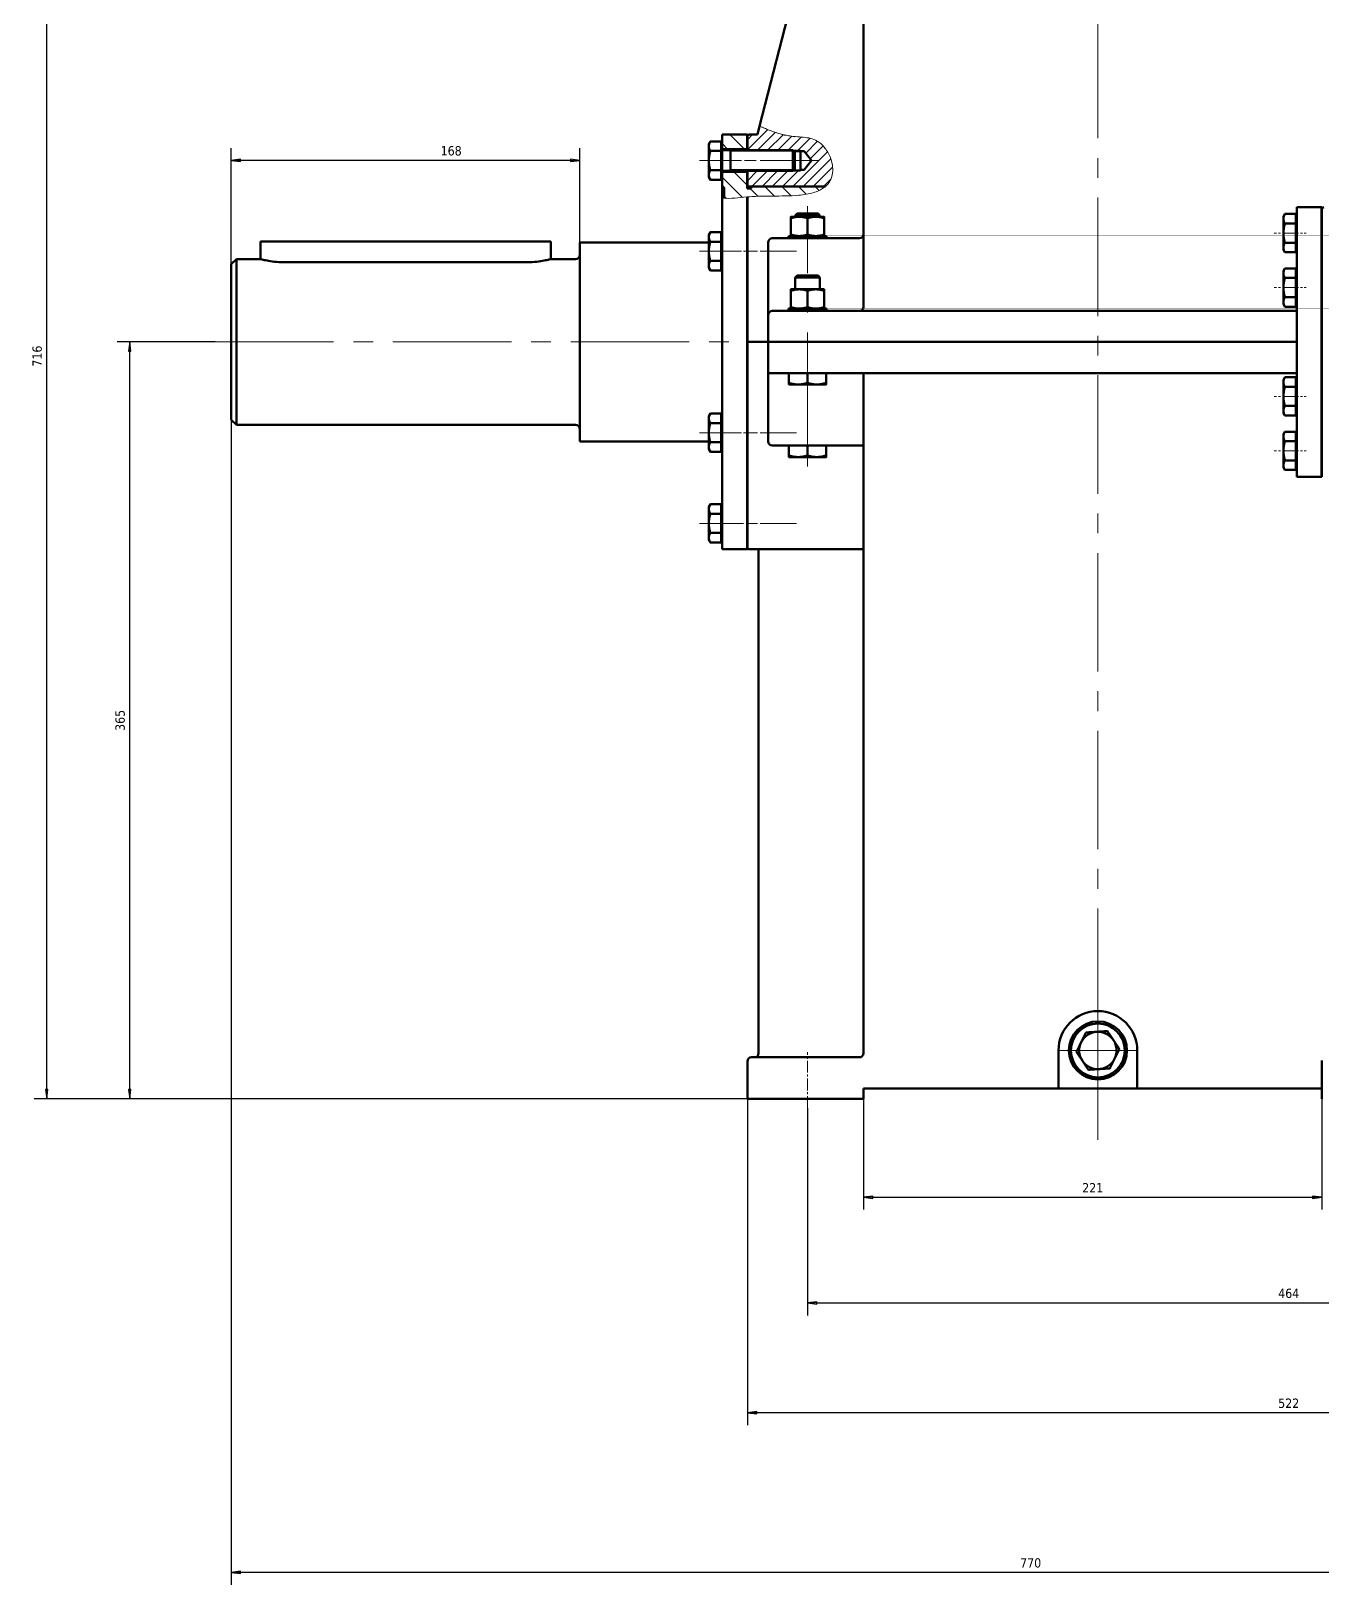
# Model space of a CAD drawing. Header units: millimetres. Extents: x 75 to 4670, y -59 to 2493.
# Drawn here: x 1935 to 2558, y 1228 to 1977 of the extents above; entities that cross this region are included whole.
import ezdxf

# ---------------------------------------------------------------- set-up
doc = ezdxf.new("R2010")
doc.units = ezdxf.units.MM
doc.header["$LTSCALE"] = 3
doc.linetypes.add('CENTER2', pattern=[28.575, 19.05, -3.175, 3.175, -3.175])
doc.linetypes.add('CENTERX2', pattern=[101.6, 63.5, -12.7, 12.7, -12.7])
for name, color, linetype, lineweight in [('剖面线 (ISO)', 7, 'Continuous', 18), ('副本(1) 中心标记（ISO）', 1, 'CENTER2', 13), ('副本(1) 中心线 (ISO)', 1, 'CENTERX2', 13), ('副本(1) 可见窄的 (ISO)', 7, 'Continuous', 15), ('可见 (ISO)', 7, 'Continuous', 50), ('草图几何图元 (ISO)', 7, 'Continuous', 25)]:
    doc.layers.add(name, color=color, linetype=linetype, lineweight=lineweight)
doc.styles.add('注释文本 (ISO)', font='tahoma.ttf')
doc.dimstyles.new('默认 (GB)', dxfattribs={"dimscale": 3, "dimtxt": 1.5, "dimasz": 1.5, "dimexe": 2, "dimexo": 0, "dimgap": 0.75, "dimtad": 1, "dimrnd": 1e-08, "dimdsep": 46, "dimtxsty": '注释文本 (ISO)', "dimblk": 'Filled-2', "dimcen": 0.09, "dimdle": 10, "dimclrd": 256, "dimclre": 256, "dimclrt": 256, "dimaunit": 1, "dimadec": 3, "dimazin": 2, "dimtfac": 1, "dimtmove": 0, "dimatfit": 3, "dimldrblk": 'Filled-2', "dimfxl": 1, "dimtolj": 1, "dimtzin": 0, "dimlwd": -1, "dimlwe": -1, "dimarcsym": 0})

# ---------------------------------------------------------------- blocks, each defined once
blk = doc.blocks.new('Filled-2')
at = {"color": 0}
for p, q in [((0, 0), (-1, 0.125)), ((-1, 0.125), (-1, -0.125)), ((-1, 0), (0, 0)), ((-1, -0.125), (0, 0))]:
    blk.add_line(p, q, dxfattribs=at)
at = {"color": 0, "flags": 128}
blk.add_lwpolyline([(-1, -0.125), (0, 0), (-1, 0.125), (-1, -0.125)], dxfattribs=at)
at = {"color": 0}
blk.add_solid([(-1, -0.125), (0, 0), (-1, 0.125), (-1, -0.125)], dxfattribs=at)
blk = doc.blocks.new('*D78')
at = {"transparency": 16777216}
for p, q in [((2280.82, 1462.45), (2280.82, 1305)), ((2802.82, 1462.45), (2802.82, 1305)), ((2798.32, 1311), (2285.32, 1311))]:
    blk.add_line(p, q, dxfattribs=at)
at = {"layer": 'Defpoints', "color": 0, "transparency": 16777216}
for p in [(2280.82, 1462.45), (2802.82, 1462.45), (2280.82, 1311)]:
    blk.add_point(p, dxfattribs=at)
at = {"transparency": 16777216, "xscale": 4.5, "yscale": 4.5, "zscale": 4.5, "rotation": 180}
blk.add_blockref('Filled-2', (2280.82, 1311), dxfattribs=at)
at = {"transparency": 16777216, "xscale": 4.5, "yscale": 4.5, "zscale": 4.5}
blk.add_blockref('Filled-2', (2802.82, 1311), dxfattribs=at)
at = {"transparency": 16777216, "insert": (2541.82, 1315.59), "char_height": 4.5, "attachment_point": 5, "style": '注释文本 (ISO)'}
blk.add_mtext('\\A1;522', dxfattribs=at)
blk = doc.blocks.new('*D79')
at = {"transparency": 16777216}
for p, q in [((2032, 1827.45), (2032, 1228)), ((2802.82, 1462.45), (2802.82, 1228)), ((2798.32, 1234), (2036.5, 1234))]:
    blk.add_line(p, q, dxfattribs=at)
at = {"layer": 'Defpoints', "color": 0, "transparency": 16777216}
for p in [(2032, 1827.45), (2802.82, 1462.45), (2032, 1234)]:
    blk.add_point(p, dxfattribs=at)
at = {"transparency": 16777216, "xscale": 4.5, "yscale": 4.5, "zscale": 4.5, "rotation": 180}
blk.add_blockref('Filled-2', (2032, 1234), dxfattribs=at)
at = {"transparency": 16777216, "xscale": 4.5, "yscale": 4.5, "zscale": 4.5}
blk.add_blockref('Filled-2', (2802.82, 1234), dxfattribs=at)
at = {"transparency": 16777216, "insert": (2417.41, 1238.59), "char_height": 4.5, "attachment_point": 5, "style": '注释文本 (ISO)'}
blk.add_mtext('\\A1;770', dxfattribs=at)
blk = doc.blocks.new('*D81')
at = {"transparency": 16777216}
for p, q in [((2336.82, 1462.45), (2336.82, 1409)), ((2557.82, 1462.45), (2557.82, 1409)), ((2341.32, 1415), (2553.32, 1415))]:
    blk.add_line(p, q, dxfattribs=at)
at = {"layer": 'Defpoints', "color": 0, "transparency": 16777216}
for p in [(2336.82, 1462.45), (2557.82, 1462.45), (2557.82, 1415)]:
    blk.add_point(p, dxfattribs=at)
at = {"transparency": 16777216, "xscale": 4.5, "yscale": 4.5, "zscale": 4.5, "rotation": 180}
blk.add_blockref('Filled-2', (2336.82, 1415), dxfattribs=at)
at = {"transparency": 16777216, "xscale": 4.5, "yscale": 4.5, "zscale": 4.5}
blk.add_blockref('Filled-2', (2557.82, 1415), dxfattribs=at)
at = {"transparency": 16777216, "insert": (2447.32, 1419.55), "char_height": 4.5, "attachment_point": 5, "style": '注释文本 (ISO)'}
blk.add_mtext('\\A1;221', dxfattribs=at)
blk = doc.blocks.new('*D83')
at = {"transparency": 16777216}
for p, q in [((2309.82, 1457.95), (2309.82, 1358)), ((2773.82, 1457.95), (2773.82, 1358)), ((2314.32, 1364), (2769.32, 1364))]:
    blk.add_line(p, q, dxfattribs=at)
at = {"layer": 'Defpoints', "color": 0, "transparency": 16777216}
for p in [(2309.82, 1457.95), (2773.82, 1457.95), (2773.82, 1364)]:
    blk.add_point(p, dxfattribs=at)
at = {"transparency": 16777216, "xscale": 4.5, "yscale": 4.5, "zscale": 4.5, "rotation": 180}
blk.add_blockref('Filled-2', (2309.82, 1364), dxfattribs=at)
at = {"transparency": 16777216, "xscale": 4.5, "yscale": 4.5, "zscale": 4.5}
blk.add_blockref('Filled-2', (2773.82, 1364), dxfattribs=at)
at = {"transparency": 16777216, "insert": (2541.82, 1368.59), "char_height": 4.5, "attachment_point": 5, "style": '注释文本 (ISO)'}
blk.add_mtext('\\A1;464', dxfattribs=at)
blk = doc.blocks.new('*D96')
at = {"transparency": 16777216}
for p, q in [((2024.19, 1827.45), (1977, 1827.45)), ((1983, 1466.95), (1983, 1822.95)), ((2280.82, 1462.45), (1977, 1462.45))]:
    blk.add_line(p, q, dxfattribs=at)
at = {"layer": 'Defpoints', "color": 0, "transparency": 16777216}
for p in [(1983, 1827.45), (2024.19, 1827.45), (2280.82, 1462.45)]:
    blk.add_point(p, dxfattribs=at)
at = {"transparency": 16777216, "xscale": 4.5, "yscale": 4.5, "zscale": 4.5}
for p, rotation in [((1983, 1827.45), 90), ((1983, 1462.45), 270)]:
    blk.add_blockref('Filled-2', p, dxfattribs=dict(at, rotation=rotation))
at = {"transparency": 16777216, "insert": (1978.41, 1644.95), "char_height": 4.5, "attachment_point": 5, "rotation": 90, "style": '注释文本 (ISO)'}
blk.add_mtext('\\A1;365', dxfattribs=at)
blk = doc.blocks.new('*D97')
at = {"transparency": 16777216}
for p, q in [((2449.82, 2178.8), (1937, 2178.8)), ((1943, 1466.95), (1943, 2174.3)), ((2280.82, 1462.45), (1937, 1462.45))]:
    blk.add_line(p, q, dxfattribs=at)
at = {"layer": 'Defpoints', "color": 0, "transparency": 16777216}
for p in [(1943, 2178.8), (2449.82, 2178.8), (2280.82, 1462.45)]:
    blk.add_point(p, dxfattribs=at)
at = {"transparency": 16777216, "xscale": 4.5, "yscale": 4.5, "zscale": 4.5}
for p, rotation in [((1943, 2178.8), 90), ((1943, 1462.45), 270)]:
    blk.add_blockref('Filled-2', p, dxfattribs=dict(at, rotation=rotation))
at = {"transparency": 16777216, "insert": (1938.41, 1820.63), "char_height": 4.5, "attachment_point": 5, "rotation": 90, "style": '注释文本 (ISO)'}
blk.add_mtext('\\A1;716', dxfattribs=at)
blk = doc.blocks.new('*D99')
at = {"transparency": 16777216}
for p, q in [((2032, 1864.95), (2032, 1921)), ((2200, 1875.45), (2200, 1921)), ((2195.5, 1915), (2036.5, 1915))]:
    blk.add_line(p, q, dxfattribs=at)
at = {"layer": 'Defpoints', "color": 0, "transparency": 16777216}
for p in [(2032, 1915), (2200, 1875.45), (2032, 1864.95)]:
    blk.add_point(p, dxfattribs=at)
at = {"transparency": 16777216, "xscale": 4.5, "yscale": 4.5, "zscale": 4.5, "rotation": 180}
blk.add_blockref('Filled-2', (2032, 1915), dxfattribs=at)
at = {"transparency": 16777216, "xscale": 4.5, "yscale": 4.5, "zscale": 4.5}
blk.add_blockref('Filled-2', (2200, 1915), dxfattribs=at)
at = {"transparency": 16777216, "insert": (2138, 1919.6), "char_height": 4.5, "attachment_point": 5, "style": '注释文本 (ISO)'}
blk.add_mtext('\\A1;168', dxfattribs=at)

msp = doc.modelspace()

# ---------------------------------------------------------------- hatches: boundary and pattern name
at = {"layer": '剖面线 (ISO)'}
h = msp.add_hatch(dxfattribs=at)
h.set_pattern_fill('ANSI31', color=256, scale=27.94, style=0)
h.set_pattern_definition([(45, (5.135, 0), (-2.4695704, 2.4695704), [])])
edge = h.paths.add_edge_path()
edge.add_line((2280.82, 1902.449), (2317.992, 1902.449))
edge.add_line((2317.992, 1902.449), (2319.229, 1903.171))
edge.add_spline(control_points=[(2319.229, 1903.171), (2319.592, 1903.549), (2319.914, 1903.942), (2321.273, 1905.886), (2321.75, 1907.525), (2322.196, 1911.531), (2321.7, 1914.209), (2319.942, 1918.499), (2318.95, 1920.123), (2316.732, 1922.74), (2315.6, 1923.67), (2313.462, 1924.933), (2312.41, 1925.358), (2310.085, 1925.942), (2308.999, 1926.077), (2306.65, 1926.296), (2305.377, 1926.367), (2303.227, 1926.558), (2302.248, 1926.665), (2300.286, 1926.955), (2299.541, 1927.102), (2298.966, 1927.223), (2298.913, 1927.234), (2298.863, 1927.245)], knot_values=[3.9184698, 3.9184698, 3.9184698, 3.9184698, 4.0890606, 4.0890606, 4.7351844, 4.7351844, 5.7931144, 5.7931144, 6.5736435, 6.5736435, 7.314324, 7.314324, 7.9585306, 7.9585306, 8.572753, 8.572753, 9.2628052, 9.2628052, 9.7274829, 9.7274829, 10.2312706, 10.2312706, 10.2840967, 10.2840967, 10.2840967, 10.2840967], degree=3, periodic=0)
edge.add_spline(control_points=[(2298.863, 1927.245), (2298.855, 1927.247), (2298.845, 1927.249), (2298.815, 1927.256), (2298.793, 1927.26), (2298.665, 1927.288), (2298.5, 1927.325), (2297.91, 1927.46), (2297.337, 1927.6), (2295.463, 1928.115), (2293.864, 1928.631), (2292.256, 1929.241)], knot_values=[0, 0, 0, 0, 0.0213029, 0.0213029, 0.0536529, 0.0536529, 0.1895396, 0.1895396, 0.4656757, 0.4656757, 0.9814785, 0.9814785, 0.9814785, 0.9814785], degree=3, periodic=0)
edge.add_spline(control_points=[(2292.256, 1929.241), (2291.009, 1929.714), (2289.778, 1930.226), (2288.549, 1930.76)], knot_values=[0.0971364, 0.0971364, 0.0971364, 0.0971364, 0.5000616, 0.5000616, 0.5000616, 0.5000616], degree=3, periodic=0)
edge.add_spline(control_points=[(2288.549, 1930.76), (2288.493, 1930.785), (2288.436, 1930.809), (2288.149, 1930.934), (2287.925, 1931.033), (2287.525, 1931.21), (2287.35, 1931.287), (2287.034, 1931.428), (2286.903, 1931.487), (2286.77, 1931.546), (2286.736, 1931.561), (2286.702, 1931.576), (2286.698, 1931.578), (2286.695, 1931.58)], knot_values=[0.6382187, 0.6382187, 0.6382187, 0.6382187, 0.656777, 0.656777, 0.7324445, 0.7324445, 0.8029753, 0.8029753, 0.8823846, 0.8823846, 0.9244532, 0.9244532, 0.9551947, 0.9551947, 0.9551947, 0.9551947], degree=3, periodic=0)
edge.add_line((2286.695, 1931.58), (2285.638, 1927.449))
edge.add_line((2285.638, 1927.449), (2281.82, 1927.449))
edge.add_spline(control_points=[(2281.82, 1927.449), (2281.697, 1927.449), (2281.551, 1927.42), (2281.323, 1927.325), (2281.2, 1927.243), (2281.026, 1927.068), (2280.943, 1926.945), (2280.849, 1926.717), (2280.82, 1926.572), (2280.82, 1926.449)], knot_values=[-0.1480963, -0.1480963, -0.1480963, -0.1480963, -0.1110722, -0.1110722, -0.0740481, -0.0740481, -0.0370241, -0.0370241, 0, 0, 0, 0], degree=3, periodic=0)
edge.add_line((2280.82, 1926.449), (2280.82, 1919.949))
edge.add_line((2280.82, 1919.949), (2302.72, 1919.949))
edge.add_line((2302.72, 1919.949), (2303.245, 1919.409))
edge.add_line((2303.245, 1919.409), (2308.242, 1919.409))
edge.add_line((2308.242, 1919.409), (2311.674, 1914.942))
edge.add_line((2311.674, 1914.942), (2308.264, 1910.481))
edge.add_line((2308.264, 1910.481), (2303.266, 1910.481))
edge.add_line((2303.266, 1910.481), (2302.72, 1909.949))
edge.add_line((2302.72, 1909.949), (2280.82, 1909.949))
edge.add_line((2280.82, 1909.949), (2280.82, 1902.449))
at = {"layer": '副本(1) 可见窄的 (ISO)'}
h = msp.add_hatch(dxfattribs=at)
h.set_pattern_fill('ANSI31', color=256, scale=45.72, angle=90, style=0)
h.set_pattern_definition([(135, (5.135, 0), (-4.041115, -4.041115), [])])
edge = h.paths.add_edge_path()
edge.add_line((2268.64, 1907.699), (2268.64, 1909.449))
edge.add_line((2268.64, 1909.449), (2280.64, 1909.449))
edge.add_line((2280.64, 1909.449), (2280.64, 1902.449))
edge.add_line((2280.64, 1902.449), (2280.64, 1901.449))
edge.add_line((2280.64, 1901.449), (2282.64, 1901.449))
edge.add_line((2282.64, 1901.449), (2282.64, 1902.449))
edge.add_line((2282.64, 1902.449), (2318.462, 1902.449))
edge.add_spline(control_points=[(2318.462, 1902.449), (2318.045, 1902.093), (2317.585, 1901.753), (2315.81, 1900.628), (2314.343, 1900), (2310.492, 1898.834), (2308.001, 1898.446), (2301.453, 1897.831), (2296.982, 1897.852), (2288.66, 1897.823), (2285.603, 1897.782), (2281.82, 1897.476)], knot_values=[7.1223921, 7.1223921, 7.1223921, 7.1223921, 7.2925909, 7.2925909, 7.7198691, 7.7198691, 8.3224377, 8.3224377, 9.3454481, 9.3454481, 10.2840967, 10.2840967, 10.2840967, 10.2840967], degree=3, periodic=0)
edge.add_spline(control_points=[(2281.82, 1897.476), (2281.773, 1897.472), (2281.726, 1897.469), (2281.582, 1897.457), (2281.49, 1897.449), (2281.299, 1897.433), (2281.209, 1897.425), (2281.034, 1897.41), (2280.954, 1897.403), (2280.871, 1897.395), (2280.851, 1897.394), (2280.828, 1897.392), (2280.823, 1897.391), (2280.82, 1897.391), (2280.82, 1897.391), (2280.82, 1897.391)], knot_values=[0, 0, 0, 0, 0.0142071, 0.0142071, 0.0435795, 0.0435795, 0.0796951, 0.0796951, 0.1271459, 0.1271459, 0.1526637, 0.1526637, 0.1704324, 0.1704324, 0.1754668, 0.1754668, 0.1754668, 0.1754668], degree=3, periodic=0)
edge.add_spline(control_points=[(2280.82, 1897.391), (2280.76, 1897.385), (2280.7, 1897.38), (2280.64, 1897.375)], knot_values=[0, 0, 0, 0, 0.0181447, 0.0181447, 0.0181447, 0.0181447], degree=3, periodic=0)
edge.add_spline(control_points=[(2280.64, 1897.375), (2278.457, 1897.176), (2276.638, 1896.955), (2273.105, 1896.706), (2271.449, 1896.656), (2269.64, 1896.767)], knot_values=[0, 0, 0, 0, 0.6600658, 0.6600658, 1.2070165, 1.2070165, 1.2070165, 1.2070165], degree=3, periodic=0)
edge.add_line((2269.64, 1896.767), (2269.64, 1901.449))
edge.add_ellipse((2268.64, 1901.449), major_axis=(0, 1), ratio=1, start_angle=270, end_angle=360)
edge.add_line((2268.64, 1902.449), (2268.64, 1907.699))
h.paths.add_polyline_path([(2268.64, 1920.449), (2268.64, 1922.199), (2268.64, 1927.449), (2280.64, 1927.449), (2280.64, 1920.449)])
h = msp.add_hatch(dxfattribs=at)
h.set_pattern_fill('ANSI31', color=256, scale=83.82, angle=90.00021, style=0)
h.set_pattern_definition([(135.0002, (5.135, 0), (-7.408684, -7.40874), [])])
h.paths.add_polyline_path([(2280.82, 1902.449), (2280.64, 1902.449), (2280.64, 1909.449), (2280.82, 1909.449)])
h.paths.add_polyline_path([(2280.64, 1927.449), (2280.82, 1927.449), (2280.82, 1926.449), (2280.82, 1920.449), (2280.64, 1920.449)])

# ---------------------------------------------------------------- linework, layer by layer
at = {"layer": '副本(1) 中心标记（ISO）', "linetype": 'Continuous', "ltscale": 0.5}
for p, q in [((2449.82, 1504.273), (2449.82, 1467.273)), ((2468.32, 1485.773), (2431.32, 1485.773))]:
    msp.add_line(p, q, dxfattribs=at)
at = {"layer": '副本(1) 中心线 (ISO)', "linetype": 'CENTER2'}
for p, q in [((2449.82, 2154.303), (2449.82, 1442.675)), ((2267.454, 1914.949), (2257.74, 1914.949)), ((2278, 1914.949), (2257.74, 1914.949)), ((2285, 1914.949), (2279.5, 1914.949)), ((2287, 1914.949), (2315, 1914.949)), ((2309.82, 1774.949), (2309.82, 1893.028)), ((2267.454, 1871.199), (2257.74, 1871.199)), ((2278, 1871.199), (2257.74, 1871.199)), ((2285.715, 1871.199), (2279, 1871.199)), ((2287, 1871.199), (2304.468, 1871.199)), ((2024.185, 1827.449), (2321.5, 1827.449)), ((2309.82, 1812.252), (2309.82, 1802.448)), ((2267.454, 1783.699), (2257.74, 1783.699)), ((2278, 1783.699), (2257.74, 1783.699)), ((2285.715, 1783.699), (2279, 1783.699)), ((2287, 1783.699), (2304.468, 1783.699)), ((2309.82, 1777.252), (2309.82, 1767.448)), ((2279, 1739.949), (2257.74, 1739.949)), ((2285.715, 1739.949), (2280.64, 1739.949)), ((2287, 1739.949), (2304.468, 1739.949))]:
    msp.add_line(p, q, dxfattribs=at)
at = {"layer": '副本(1) 中心线 (ISO)', "linetype": 'CENTER2', "ltscale": 0.1}
for p, q in [((2544.484, 1879.949), (2534.77, 1879.949)), ((2540.77, 1879.949), (2550.17, 1879.949)), ((2544.484, 1853.699), (2534.77, 1853.699)), ((2540.77, 1853.699), (2550.17, 1853.699)), ((2544.484, 1801.199), (2534.77, 1801.199)), ((2540.77, 1801.199), (2550.17, 1801.199)), ((2544.484, 1774.949), (2534.77, 1774.949)), ((2540.77, 1774.949), (2550.17, 1774.949)), ((2309.82, 1457.949), (2309.82, 1484.949))]:
    msp.add_line(p, q, dxfattribs=at)
at = {"layer": '副本(1) 可见窄的 (ISO)'}
for points, knots in [([(2298.863, 1927.245), (2298.913, 1927.234), (2298.966, 1927.223), (2299.541, 1927.102), (2300.286, 1926.955), (2302.248, 1926.665), (2303.227, 1926.558), (2305.377, 1926.367), (2306.65, 1926.296), (2308.999, 1926.077), (2310.085, 1925.942), (2312.41, 1925.358), (2313.462, 1924.933), (2315.6, 1923.67), (2316.732, 1922.74), (2318.95, 1920.123), (2319.942, 1918.499), (2321.7, 1914.209), (2322.196, 1911.531), (2321.75, 1907.525), (2321.273, 1905.886), (2319.444, 1903.271), (2318.424, 1902.285), (2315.81, 1900.628), (2314.343, 1900), (2310.492, 1898.834), (2308.001, 1898.446), (2301.453, 1897.831), (2296.982, 1897.852), (2288.66, 1897.823), (2285.603, 1897.782), (2281.82, 1897.476)], [0.6449623, 0.6449623, 0.6449623, 0.6449623, 0.6977884, 0.6977884, 1.2015761, 1.2015761, 1.6662538, 1.6662538, 2.356306, 2.356306, 2.9705284, 2.9705284, 3.614735, 3.614735, 4.3554155, 4.3554155, 5.1359447, 5.1359447, 6.1938746, 6.1938746, 6.8399985, 6.8399985, 7.2925909, 7.2925909, 7.7198691, 7.7198691, 8.3224377, 8.3224377, 9.3454481, 9.3454481, 10.2840967, 10.2840967, 10.2840967, 10.2840967]), ([(2286.695, 1931.58), (2286.695, 1931.58), (2286.702, 1931.576), (2286.736, 1931.561), (2286.77, 1931.546), (2286.903, 1931.487), (2287.034, 1931.428), (2287.35, 1931.287), (2287.525, 1931.21), (2287.925, 1931.033), (2288.149, 1930.934), (2288.436, 1930.809), (2288.493, 1930.785), (2288.549, 1930.76)], [0.63821873, 0.63821873, 0.63821873, 0.63821873, 0.66896023, 0.66896023, 0.71102879, 0.71102879, 0.79043805, 0.79043805, 0.86096889, 0.86096889, 0.93663637, 0.93663637, 0.95519466, 0.95519466, 0.95519466, 0.95519466]), ([(2292.256, 1929.241), (2293.864, 1928.631), (2295.463, 1928.115), (2297.337, 1927.6), (2297.91, 1927.46), (2298.5, 1927.325), (2298.665, 1927.288), (2298.793, 1927.26), (2298.815, 1927.256), (2298.845, 1927.249), (2298.855, 1927.247), (2298.863, 1927.245)], [0, 0, 0, 0, 0.51580275, 0.51580275, 0.79193881, 0.79193881, 0.92782557, 0.92782557, 0.96017555, 0.96017555, 0.98147846, 0.98147846, 0.98147846, 0.98147846]), ([(2280.64, 1897.375), (2278.457, 1897.176), (2276.638, 1896.955), (2272.814, 1896.685), (2270.846, 1896.64), (2268.64, 1896.844)], [0, 0, 0, 0, 0.6600658, 0.6600658, 1.3062465, 1.3062465, 1.3062465, 1.3062465]), ([(2281.82, 1897.476), (2281.773, 1897.472), (2281.726, 1897.469), (2281.582, 1897.457), (2281.49, 1897.449), (2281.299, 1897.433), (2281.209, 1897.425), (2281.034, 1897.41), (2280.954, 1897.403), (2280.871, 1897.395), (2280.851, 1897.394), (2280.828, 1897.392), (2280.823, 1897.391), (2280.82, 1897.391), (2280.82, 1897.391), (2280.82, 1897.391)], [0, 0, 0, 0, 0.01420709, 0.01420709, 0.04357955, 0.04357955, 0.07969509, 0.07969509, 0.12714593, 0.12714593, 0.1526637, 0.1526637, 0.1704324, 0.1704324, 0.17546682, 0.17546682, 0.17546682, 0.17546682])]:
    msp.add_open_spline(points, degree=3, knots=knots, dxfattribs=at)
for points in [[(2288.549, 1930.76), (2289.778, 1930.226), (2291.009, 1929.714), (2292.256, 1929.241)], [(2280.82, 1897.391), (2280.76, 1897.385), (2280.7, 1897.38), (2280.64, 1897.375)]]:
    msp.add_open_spline(points, degree=3, dxfattribs=at)
at = {"layer": '可见 (ISO)'}
for p, q in [((2332.882, 2112.169), (2286.695, 1931.58)), ((2336.82, 1844.449), (2336.82, 2015.366)), ((2268.64, 1927.449), (2280.64, 1927.449)), ((2268.64, 1922.199), (2268.64, 1927.449)), ((2280.64, 1927.449), (2280.82, 1927.449)), ((2280.64, 1920.449), (2280.64, 1927.449)), ((2280.64, 1927.449), (2280.64, 1920.449)), ((2280.82, 1927.449), (2280.82, 1920.449)), ((2280.82, 1919.949), (2280.82, 1926.449)), ((2281.82, 1927.449), (2285.638, 1927.449)), ((2281.82, 1927.449), (2285.638, 1927.449)), ((2285.638, 1927.449), (2286.695, 1931.58)), ((2262.24, 1922.949), (2262.954, 1924.186)), ((2262.24, 1922.949), (2262.24, 1921.877)), ((2262.24, 1921.877), (2262.24, 1914.949)), ((2268.24, 1924.186), (2262.954, 1924.186)), ((2268.24, 1919.567), (2262.954, 1919.567)), ((2268.24, 1924.186), (2268.24, 1919.567)), ((2268.24, 1922.199), (2268.64, 1922.199)), ((2268.24, 1919.567), (2268.24, 1910.33)), ((2268.64, 1907.699), (2268.64, 1922.199)), ((2280.64, 1920.449), (2268.64, 1920.449)), ((2268.64, 1919.949), (2280.82, 1919.949)), ((2280.82, 1920.449), (2280.64, 1920.449)), ((2280.64, 1920.449), (2280.64, 1919.949)), ((2280.64, 1919.949), (2280.64, 1920.449)), ((2302.72, 1909.949), (2302.72, 1919.949)), ((2303.64, 1919.028), (2303.64, 1910.869)), ((2262.24, 1914.949), (2262.24, 1908.02)), ((2262.24, 1908.02), (2262.24, 1906.949)), ((2262.24, 1906.949), (2262.954, 1905.711)), ((2268.24, 1910.33), (2262.954, 1910.33)), ((2268.24, 1905.711), (2262.954, 1905.711)), ((2268.24, 1910.33), (2268.24, 1905.711)), ((2268.24, 1907.699), (2268.64, 1907.699)), ((2268.64, 1909.949), (2280.82, 1909.949)), ((2268.64, 1909.449), (2280.64, 1909.449)), ((2268.64, 1902.449), (2268.64, 1907.699)), ((2280.64, 1909.949), (2280.64, 1909.449)), ((2280.64, 1909.449), (2280.64, 1909.949)), ((2280.64, 1909.449), (2280.82, 1909.449)), ((2280.64, 1902.449), (2280.64, 1909.449)), ((2280.64, 1909.449), (2280.64, 1901.449)), ((2280.82, 1902.449), (2280.82, 1909.949)), ((2280.82, 1909.449), (2280.82, 1902.449)), ((2268.64, 1896.844), (2268.64, 1902.449)), ((2268.64, 1896.844), (2268.64, 1727.449)), ((2269.64, 1896.767), (2269.64, 1901.449)), ((2280.82, 1902.449), (2280.64, 1902.449)), ((2280.64, 1901.449), (2282.64, 1901.449)), ((2280.64, 1727.449), (2280.64, 1897.375)), ((2280.64, 1897.375), (2280.64, 1727.449)), ((2318.462, 1902.449), (2280.82, 1902.449)), ((2280.82, 1902.449), (2280.82, 1901.449)), ((2280.82, 1727.449), (2280.82, 1897.391)), ((2282.64, 1902.449), (2318.462, 1902.449)), ((2282.64, 1901.449), (2282.64, 1902.449)), ((2304.74, 1889.449), (2303.82, 1888.528)), ((2315.82, 1888.528), (2303.82, 1888.528)), ((2303.82, 1887.849), (2303.82, 1888.528)), ((2304.74, 1889.449), (2314.9, 1889.449)), ((2314.9, 1889.449), (2315.82, 1888.528)), ((2315.82, 1887.849), (2315.82, 1888.528)), ((2539.27, 1887.949), (2539.984, 1889.186)), ((2545.27, 1889.186), (2539.984, 1889.186)), ((2545.27, 1889.186), (2545.27, 1884.567)), ((2545.67, 1892.449), (2545.67, 1762.449)), ((2557.67, 1892.449), (2545.67, 1892.449)), ((2557.67, 1762.449), (2557.67, 1892.449)), ((2557.67, 1892.449), (2557.82, 1892.449)), ((2557.67, 1892.449), (2557.67, 1762.449)), ((2557.82, 1762.449), (2557.82, 1892.449)), ((2305.82, 1887.849), (2301.82, 1887.849)), ((2301.82, 1887.134), (2301.82, 1879.263)), ((2313.82, 1887.849), (2305.82, 1887.849)), ((2309.82, 1887.134), (2309.82, 1879.263)), ((2317.82, 1887.849), (2313.82, 1887.849)), ((2317.82, 1887.134), (2317.82, 1879.263)), ((2539.27, 1887.949), (2539.27, 1886.877)), ((2539.27, 1886.877), (2539.27, 1879.949)), ((2545.27, 1884.567), (2539.984, 1884.567)), ((2545.27, 1887.199), (2545.67, 1887.199)), ((2545.27, 1884.567), (2545.27, 1875.33)), ((2046, 1875.949), (2057, 1875.949)), ((2046, 1875.949), (2046, 1867.449)), ((2175, 1875.949), (2057, 1875.949)), ((2175, 1875.949), (2186, 1875.949)), ((2186, 1875.949), (2186, 1867.449)), ((2200, 1779.449), (2200, 1875.449)), ((2200, 1875.449), (2262.24, 1875.449)), ((2262.24, 1879.199), (2262.954, 1880.436)), ((2262.24, 1879.199), (2262.24, 1878.127)), ((2262.24, 1878.127), (2262.24, 1871.199)), ((2268.24, 1880.436), (2262.954, 1880.436)), ((2268.24, 1875.817), (2262.954, 1875.817)), ((2268.24, 1880.436), (2268.24, 1875.817)), ((2268.24, 1878.449), (2268.64, 1878.449)), ((2268.24, 1875.817), (2268.24, 1866.58)), ((2290.82, 1875.449), (2290.82, 1840.449)), ((2292.82, 1877.449), (2310.82, 1877.449)), ((2300.62, 1878.549), (2319.02, 1878.549)), ((2300.62, 1877.449), (2300.62, 1878.549)), ((2334.82, 1877.449), (2310.82, 1877.449)), ((2319.02, 1877.449), (2319.02, 1878.549)), ((2539.27, 1879.949), (2539.27, 1873.02)), ((2545.27, 1875.33), (2539.984, 1875.33)), ((2545.27, 1875.33), (2545.27, 1870.711)), ((2032, 1864.949), (2034.5, 1867.449)), ((2034.5, 1867.449), (2034.5, 1787.449)), ((2034.5, 1867.449), (2046, 1867.449)), ((2186, 1867.449), (2198, 1867.449)), ((2262.24, 1871.199), (2262.24, 1864.27)), ((2268.24, 1866.58), (2262.954, 1866.58)), ((2268.24, 1866.58), (2268.24, 1861.961)), ((2539.27, 1873.02), (2539.27, 1871.949)), ((2539.27, 1871.949), (2539.984, 1870.711)), ((2545.27, 1870.711), (2539.984, 1870.711)), ((2545.27, 1872.699), (2545.67, 1872.699)), ((2032, 1789.949), (2032, 1864.949)), ((2175, 1865.906), (2057, 1865.906)), ((2262.24, 1864.27), (2262.24, 1863.199)), ((2262.24, 1863.199), (2262.954, 1861.961)), ((2268.24, 1861.961), (2262.954, 1861.961)), ((2268.24, 1863.949), (2268.64, 1863.949)), ((2304.74, 1859.449), (2303.82, 1858.528)), ((2315.82, 1858.528), (2303.82, 1858.528)), ((2303.82, 1852.849), (2303.82, 1858.528)), ((2304.74, 1859.449), (2314.9, 1859.449)), ((2314.9, 1859.449), (2315.82, 1858.528)), ((2315.82, 1852.849), (2315.82, 1858.528)), ((2539.27, 1861.699), (2539.984, 1862.936)), ((2539.27, 1861.699), (2539.27, 1860.627)), ((2539.27, 1860.627), (2539.27, 1853.699)), ((2545.27, 1862.936), (2539.984, 1862.936)), ((2545.27, 1862.936), (2545.27, 1858.317)), ((2545.27, 1860.949), (2545.67, 1860.949)), ((2305.82, 1852.849), (2301.82, 1852.849)), ((2301.82, 1852.134), (2301.82, 1844.263)), ((2313.82, 1852.849), (2305.82, 1852.849)), ((2309.82, 1852.134), (2309.82, 1844.263)), ((2317.82, 1852.849), (2313.82, 1852.849)), ((2317.82, 1852.134), (2317.82, 1844.263)), ((2539.27, 1853.699), (2539.27, 1846.77)), ((2545.27, 1858.317), (2539.984, 1858.317)), ((2545.27, 1858.317), (2545.27, 1849.08)), ((2300.62, 1843.549), (2319.02, 1843.549)), ((2300.62, 1842.449), (2300.62, 1843.549)), ((2319.02, 1842.449), (2319.02, 1843.549)), ((2539.27, 1846.77), (2539.27, 1845.699)), ((2539.27, 1845.699), (2539.984, 1844.461)), ((2545.27, 1849.08), (2539.984, 1849.08)), ((2545.27, 1844.461), (2539.984, 1844.461)), ((2545.27, 1849.08), (2545.27, 1844.461)), ((2545.27, 1846.449), (2545.67, 1846.449)), ((2290.82, 1840.449), (2290.82, 1827.449)), ((2292.82, 1842.449), (2302.82, 1842.449)), ((2545.67, 1842.449), (2302.82, 1842.449)), ((2280.82, 1827.449), (2281.82, 1827.449)), ((2281.82, 1827.449), (2290.82, 1827.449)), ((2290.82, 1827.449), (2290.82, 1812.449)), ((2290.82, 1827.449), (2302.82, 1827.449)), ((2302.82, 1827.449), (2290.82, 1827.449)), ((2302.82, 1827.449), (2333.68, 1827.449)), ((2333.68, 1827.449), (2302.82, 1827.449)), ((2333.68, 1827.449), (2333.82, 1827.449)), ((2545.67, 1827.449), (2333.82, 1827.449)), ((2290.82, 1812.449), (2290.82, 1779.449)), ((2302.82, 1812.449), (2290.82, 1812.449)), ((2300.82, 1812.449), (2300.82, 1807.752)), ((2300.82, 1806.948), (2305.32, 1806.948)), ((2333.68, 1812.449), (2302.82, 1812.449)), ((2305.32, 1806.948), (2314.32, 1806.948)), ((2309.82, 1812.449), (2309.82, 1807.752)), ((2314.32, 1806.948), (2318.82, 1806.948)), ((2318.82, 1812.449), (2318.82, 1807.752)), ((2333.82, 1812.449), (2333.68, 1812.449)), ((2333.82, 1812.449), (2545.67, 1812.449)), ((2336.82, 1812.449), (2336.82, 1484.449)), ((2539.27, 1809.199), (2539.984, 1810.436)), ((2539.27, 1809.199), (2539.27, 1808.127)), ((2539.27, 1808.127), (2539.27, 1801.199)), ((2545.27, 1810.436), (2539.984, 1810.436)), ((2545.27, 1810.436), (2545.27, 1805.817)), ((2545.27, 1808.449), (2545.67, 1808.449)), ((2539.27, 1801.199), (2539.27, 1794.27)), ((2545.27, 1805.817), (2539.984, 1805.817)), ((2545.27, 1805.817), (2545.27, 1796.58)), ((2262.24, 1791.699), (2262.954, 1792.936)), ((2262.24, 1791.699), (2262.24, 1790.627)), ((2268.24, 1792.936), (2262.954, 1792.936)), ((2268.24, 1792.936), (2268.24, 1788.317)), ((2539.27, 1794.27), (2539.27, 1793.199)), ((2539.27, 1793.199), (2539.984, 1791.961)), ((2545.27, 1796.58), (2539.984, 1796.58)), ((2545.27, 1791.961), (2539.984, 1791.961)), ((2545.27, 1796.58), (2545.27, 1791.961)), ((2545.27, 1793.949), (2545.67, 1793.949)), ((2032, 1789.949), (2034.5, 1787.449)), ((2034.5, 1787.449), (2198, 1787.449)), ((2262.24, 1790.627), (2262.24, 1783.699)), ((2262.24, 1783.699), (2262.24, 1776.77)), ((2268.24, 1788.317), (2262.954, 1788.317)), ((2268.24, 1790.949), (2268.64, 1790.949)), ((2268.24, 1788.317), (2268.24, 1779.08)), ((2539.27, 1782.949), (2539.984, 1784.186)), ((2545.27, 1784.186), (2539.984, 1784.186)), ((2545.27, 1784.186), (2545.27, 1779.567)), ((2200, 1779.449), (2262.24, 1779.449)), ((2262.24, 1776.77), (2262.24, 1775.699)), ((2268.24, 1779.08), (2262.954, 1779.08)), ((2268.24, 1779.08), (2268.24, 1774.461)), ((2268.24, 1776.449), (2268.64, 1776.449)), ((2310.82, 1777.449), (2292.82, 1777.449)), ((2300.82, 1777.449), (2300.82, 1772.752)), ((2309.82, 1777.449), (2309.82, 1772.752)), ((2310.82, 1777.449), (2336.82, 1777.449)), ((2318.82, 1777.449), (2318.82, 1772.752)), ((2539.27, 1782.949), (2539.27, 1781.877)), ((2539.27, 1781.877), (2539.27, 1774.949)), ((2545.27, 1779.567), (2539.984, 1779.567)), ((2545.27, 1782.199), (2545.67, 1782.199)), ((2545.27, 1779.567), (2545.27, 1770.33)), ((2262.24, 1775.699), (2262.954, 1774.461)), ((2268.24, 1774.461), (2262.954, 1774.461)), ((2300.82, 1771.948), (2305.32, 1771.948)), ((2305.32, 1771.948), (2314.32, 1771.948)), ((2314.32, 1771.948), (2318.82, 1771.948)), ((2539.27, 1774.949), (2539.27, 1768.02)), ((2545.27, 1770.33), (2539.984, 1770.33)), ((2545.27, 1770.33), (2545.27, 1765.711)), ((2539.27, 1768.02), (2539.27, 1766.949)), ((2539.27, 1766.949), (2539.984, 1765.711)), ((2545.27, 1765.711), (2539.984, 1765.711)), ((2545.27, 1767.699), (2545.67, 1767.699)), ((2557.67, 1762.449), (2545.67, 1762.449)), ((2557.67, 1762.449), (2557.82, 1762.449)), ((2262.24, 1747.949), (2262.954, 1749.186)), ((2262.24, 1747.949), (2262.24, 1746.877)), ((2262.24, 1746.877), (2262.24, 1739.949)), ((2268.24, 1749.186), (2262.954, 1749.186)), ((2268.24, 1749.186), (2268.24, 1744.567)), ((2268.24, 1747.199), (2268.64, 1747.199)), ((2262.24, 1739.949), (2262.24, 1733.02)), ((2268.24, 1744.567), (2262.954, 1744.567)), ((2268.24, 1744.567), (2268.24, 1735.33)), ((2262.24, 1733.02), (2262.24, 1731.949)), ((2262.24, 1731.949), (2262.954, 1730.711)), ((2268.24, 1735.33), (2262.954, 1735.33)), ((2268.24, 1735.33), (2268.24, 1730.711)), ((2268.24, 1732.699), (2268.64, 1732.699)), ((2268.24, 1730.711), (2262.954, 1730.711)), ((2280.64, 1727.449), (2268.64, 1727.449)), ((2280.64, 1727.449), (2280.82, 1727.449)), ((2281.82, 1727.449), (2286.245, 1727.449)), ((2286.245, 1727.48), (2286.245, 1484.449)), ((2288.245, 1727.55), (2334.82, 1727.55)), ((2430.82, 1485.773), (2430.82, 1467.449)), ((2468.82, 1467.449), (2468.82, 1485.773)), ((2280.82, 1480.449), (2280.82, 1462.449)), ((2282.82, 1482.449), (2300.82, 1482.449)), ((2334.82, 1482.449), (2300.82, 1482.449)), ((2557.82, 1480.984), (2557.82, 1480.449)), ((2557.82, 1480.449), (2557.82, 1462.449)), ((2280.82, 1462.449), (2300.82, 1462.449)), ((2336.82, 1462.449), (2300.82, 1462.449)), ((2336.82, 1467.449), (2336.82, 1462.449)), ((2430.82, 1467.449), (2336.82, 1467.449)), ((2430.82, 1467.449), (2468.82, 1467.449)), ((2557.82, 1467.449), (2468.82, 1467.449))]:
    msp.add_line(p, q, dxfattribs=at)
for radius in [14, 13]:
    msp.add_circle((2449.82, 1485.773), radius, dxfattribs=at)
for centre, radius, start, end in [((2281.82, 1926.449), 1, 90, 180), ((2268.64, 1901.449), 1, 0, 90), ((2558.82, 1891.449), 1, 90, 180), ((2292.82, 1875.449), 2, 90, 180), ((2334.82, 1879.449), 2, 270, 0), ((2198, 1869.449), 2, 270, 0), ((2334.82, 1844.449), 2, 270, 0), ((2292.82, 1840.449), 2, 90, 180), ((2198, 1785.449), 2, 0, 90), ((2292.82, 1779.449), 2, 180, 270), ((2281.82, 1728.449), 1, 180, 270), ((2449.82, 1485.773), 19, 0, 180), ((2449.82, 1485.773), 9, 93.69673, 153.69673), ((2449.82, 1485.773), 9, 33.69673, 93.69673), ((2284.245, 1484.449), 2, 270, 0), ((2334.82, 1484.449), 2, 270, 0), ((2449.82, 1485.773), 9, 153.69673, 213.69673), ((2449.82, 1485.773), 9, 333.69673, 33.69673), ((2282.82, 1480.449), 2, 90, 180), ((2449.82, 1485.773), 9, 213.69673, 273.69673), ((2449.82, 1485.773), 9, 273.69673, 333.69673)]:
    msp.add_arc(centre, radius, start, end, dxfattribs=at)
for points, knots in [([(2280.82, 1926.449), (2280.82, 1926.572), (2280.849, 1926.717), (2280.943, 1926.945), (2281.026, 1927.068), (2281.2, 1927.243), (2281.323, 1927.325), (2281.551, 1927.42), (2281.697, 1927.449), (2281.82, 1927.449)], [-0.14809626, -0.14809626, -0.14809626, -0.14809626, -0.11107219, -0.11107219, -0.07404813, -0.07404813, -0.03702406, -0.03702406, 0, 0, 0, 0]), ([(2057, 1865.906), (2055.611, 1865.906), (2054.134, 1865.989), (2051.427, 1866.285), (2050.195, 1866.492), (2048.249, 1866.878), (2047.404, 1867.082), (2046.279, 1867.369), (2046, 1867.449), (2046, 1867.449)], [0, 0, 0, 0, 0.4167235, 0.4167235, 0.833447, 0.833447, 1.250084, 1.250084, 1.6667211, 1.6667211, 1.6667211, 1.6667211]), ([(2186, 1867.449), (2186, 1867.449), (2185.721, 1867.369), (2184.596, 1867.082), (2183.751, 1866.878), (2181.805, 1866.492), (2180.573, 1866.285), (2177.866, 1865.989), (2176.389, 1865.906), (2175, 1865.906)], [-1.6667211, -1.6667211, -1.6667211, -1.6667211, -1.250084, -1.250084, -0.833447, -0.833447, -0.4167235, -0.4167235, 0, 0, 0, 0]), ([(2286.245, 1727.48), (2286.245, 1727.486), (2286.295, 1727.494), (2286.5, 1727.51), (2286.654, 1727.518), (2287.009, 1727.532), (2287.234, 1727.539), (2287.726, 1727.548), (2287.994, 1727.55), (2288.245, 1727.55)], [-0.30143731, -0.30143731, -0.30143731, -0.30143731, -0.22605837, -0.22605837, -0.15067944, -0.15067944, -0.07533972, -0.07533972, 0, 0, 0, 0]), ([(2334.82, 1727.55), (2335.071, 1727.55), (2335.339, 1727.552), (2335.832, 1727.562), (2336.056, 1727.569), (2336.412, 1727.587), (2336.566, 1727.599), (2336.77, 1727.627), (2336.82, 1727.644), (2336.82, 1727.66)], [1.20671022, 1.20671022, 1.20671022, 1.20671022, 1.28203757, 1.28203757, 1.35736492, 1.35736492, 1.43283424, 1.43283424, 1.50830355, 1.50830355, 1.50830355, 1.50830355])]:
    msp.add_open_spline(points, degree=3, knots=knots, dxfattribs=at)
msp.add_open_spline([(2336.82, 1927.237), (2336.82, 1927.24), (2336.819, 1927.243), (2336.816, 1927.245)], degree=3, dxfattribs=at)
for points, weights in [([(2262.954, 1924.186), (2262.24, 1922.949), (2262.24, 1921.877)], [1, 1.0379548493, 1]), ([(2262.24, 1921.877), (2262.24, 1920.805), (2262.954, 1919.567)], [1, 1.0379548493, 1]), ([(2262.954, 1919.567), (2262.24, 1917.092), (2262.24, 1914.949)], [1, 1.0379548493, 1]), ([(2262.24, 1914.949), (2262.24, 1912.805), (2262.954, 1910.33)], [1, 1.0379548493, 1]), ([(2262.954, 1910.33), (2262.24, 1909.092), (2262.24, 1908.02)], [1, 1.0379548493, 1]), ([(2262.24, 1908.02), (2262.24, 1906.949), (2262.954, 1905.711)], [1, 1.0379548493, 1]), ([(2539.984, 1889.186), (2539.27, 1887.949), (2539.27, 1886.877)], [1, 1.0379548493, 1]), ([(2301.82, 1887.134), (2301.82, 1887.849), (2301.82, 1887.849)], [1, 1.0379548493, 1]), ([(2305.82, 1887.849), (2303.964, 1887.849), (2301.82, 1887.134)], [1, 1.0379548493, 1]), ([(2309.82, 1887.134), (2307.676, 1887.849), (2305.82, 1887.849)], [1, 1.0379548493, 1]), ([(2313.82, 1887.849), (2311.964, 1887.849), (2309.82, 1887.134)], [1, 1.0379548493, 1]), ([(2317.82, 1887.134), (2315.676, 1887.849), (2313.82, 1887.849)], [1, 1.0379548493, 1]), ([(2317.82, 1887.849), (2317.82, 1887.849), (2317.82, 1887.134)], [1, 1.0379548493, 1]), ([(2539.27, 1886.877), (2539.27, 1885.805), (2539.984, 1884.567)], [1, 1.0379548493, 1]), ([(2539.984, 1884.567), (2539.27, 1882.092), (2539.27, 1879.949)], [1, 1.0379548493, 1]), ([(2262.954, 1880.436), (2262.24, 1879.199), (2262.24, 1878.127)], [1, 1.0379548493, 1]), ([(2262.24, 1878.127), (2262.24, 1877.055), (2262.954, 1875.817)], [1, 1.0379548493, 1]), ([(2262.954, 1875.817), (2262.24, 1873.342), (2262.24, 1871.199)], [1, 1.0379548493, 1]), ([(2301.82, 1878.549), (2301.82, 1878.549), (2301.82, 1879.263)], [1, 1.0379548493, 1]), ([(2301.82, 1879.263), (2303.964, 1878.549), (2305.82, 1878.549)], [1, 1.0379548493, 1]), ([(2305.82, 1878.549), (2307.676, 1878.549), (2309.82, 1879.263)], [1, 1.0379548493, 1]), ([(2309.82, 1879.263), (2311.964, 1878.549), (2313.82, 1878.549)], [1, 1.0379548493, 1]), ([(2313.82, 1878.549), (2315.676, 1878.549), (2317.82, 1879.263)], [1, 1.0379548493, 1]), ([(2317.82, 1879.263), (2317.82, 1878.549), (2317.82, 1878.549)], [1, 1.0379548493, 1]), ([(2539.27, 1879.949), (2539.27, 1877.805), (2539.984, 1875.33)], [1, 1.0379548493, 1]), ([(2539.984, 1875.33), (2539.27, 1874.092), (2539.27, 1873.02)], [1, 1.0379548493, 1]), ([(2262.24, 1871.199), (2262.24, 1869.055), (2262.954, 1866.58)], [1, 1.0379548493, 1]), ([(2262.954, 1866.58), (2262.24, 1865.342), (2262.24, 1864.27)], [1, 1.0379548493, 1]), ([(2539.27, 1873.02), (2539.27, 1871.949), (2539.984, 1870.711)], [1, 1.0379548493, 1]), ([(2262.24, 1864.27), (2262.24, 1863.199), (2262.954, 1861.961)], [1, 1.0379548493, 1]), ([(2539.984, 1862.936), (2539.27, 1861.699), (2539.27, 1860.627)], [1, 1.0379548493, 1]), ([(2539.27, 1860.627), (2539.27, 1859.555), (2539.984, 1858.317)], [1, 1.0379548493, 1]), ([(2301.82, 1852.134), (2301.82, 1852.849), (2301.82, 1852.849)], [1, 1.0379548493, 1]), ([(2305.82, 1852.849), (2303.964, 1852.849), (2301.82, 1852.134)], [1, 1.0379548493, 1]), ([(2309.82, 1852.134), (2307.676, 1852.849), (2305.82, 1852.849)], [1, 1.0379548493, 1]), ([(2313.82, 1852.849), (2311.964, 1852.849), (2309.82, 1852.134)], [1, 1.0379548493, 1]), ([(2317.82, 1852.134), (2315.676, 1852.849), (2313.82, 1852.849)], [1, 1.0379548493, 1]), ([(2317.82, 1852.849), (2317.82, 1852.849), (2317.82, 1852.134)], [1, 1.0379548493, 1]), ([(2539.984, 1858.317), (2539.27, 1855.842), (2539.27, 1853.699)], [1, 1.0379548493, 1]), ([(2539.27, 1853.699), (2539.27, 1851.555), (2539.984, 1849.08)], [1, 1.0379548493, 1]), ([(2301.82, 1843.549), (2301.82, 1843.549), (2301.82, 1844.263)], [1, 1.0379548493, 1]), ([(2301.82, 1844.263), (2303.964, 1843.549), (2305.82, 1843.549)], [1, 1.0379548493, 1]), ([(2305.82, 1843.549), (2307.676, 1843.549), (2309.82, 1844.263)], [1, 1.0379548493, 1]), ([(2309.82, 1844.263), (2311.964, 1843.549), (2313.82, 1843.549)], [1, 1.0379548493, 1]), ([(2313.82, 1843.549), (2315.676, 1843.549), (2317.82, 1844.263)], [1, 1.0379548493, 1]), ([(2317.82, 1844.263), (2317.82, 1843.549), (2317.82, 1843.549)], [1, 1.0379548493, 1]), ([(2539.984, 1849.08), (2539.27, 1847.842), (2539.27, 1846.77)], [1, 1.0379548493, 1]), ([(2539.27, 1846.77), (2539.27, 1845.699), (2539.984, 1844.461)], [1, 1.0379548493, 1]), ([(2300.82, 1807.752), (2303.232, 1806.948), (2305.32, 1806.948)], [1, 1.0379548493, 1]), ([(2300.82, 1806.948), (2300.82, 1806.948), (2300.82, 1807.752)], [1, 1.0379548493, 1]), ([(2305.32, 1806.948), (2307.408, 1806.948), (2309.82, 1807.752)], [1, 1.0379548493, 1]), ([(2309.82, 1807.752), (2312.232, 1806.948), (2314.32, 1806.948)], [1, 1.0379548493, 1]), ([(2314.32, 1806.948), (2316.408, 1806.948), (2318.82, 1807.752)], [1, 1.0379548493, 1]), ([(2318.82, 1807.752), (2318.82, 1806.948), (2318.82, 1806.948)], [1, 1.0379548493, 1]), ([(2539.984, 1810.436), (2539.27, 1809.199), (2539.27, 1808.127)], [1, 1.0379548493, 1]), ([(2539.27, 1808.127), (2539.27, 1807.055), (2539.984, 1805.817)], [1, 1.0379548493, 1]), ([(2539.984, 1805.817), (2539.27, 1803.342), (2539.27, 1801.199)], [1, 1.0379548493, 1]), ([(2539.27, 1801.199), (2539.27, 1799.055), (2539.984, 1796.58)], [1, 1.0379548493, 1]), ([(2262.954, 1792.936), (2262.24, 1791.699), (2262.24, 1790.627)], [1, 1.0379548493, 1]), ([(2539.984, 1796.58), (2539.27, 1795.342), (2539.27, 1794.27)], [1, 1.0379548493, 1]), ([(2539.27, 1794.27), (2539.27, 1793.199), (2539.984, 1791.961)], [1, 1.0379548493, 1]), ([(2262.24, 1790.627), (2262.24, 1789.555), (2262.954, 1788.317)], [1, 1.0379548493, 1]), ([(2262.954, 1788.317), (2262.24, 1785.842), (2262.24, 1783.699)], [1, 1.0379548493, 1]), ([(2262.24, 1783.699), (2262.24, 1781.555), (2262.954, 1779.08)], [1, 1.0379548493, 1]), ([(2539.984, 1784.186), (2539.27, 1782.949), (2539.27, 1781.877)], [1, 1.0379548493, 1]), ([(2262.954, 1779.08), (2262.24, 1777.842), (2262.24, 1776.77)], [1, 1.0379548493, 1]), ([(2262.24, 1776.77), (2262.24, 1775.699), (2262.954, 1774.461)], [1, 1.0379548493, 1]), ([(2539.27, 1781.877), (2539.27, 1780.805), (2539.984, 1779.567)], [1, 1.0379548493, 1]), ([(2539.984, 1779.567), (2539.27, 1777.092), (2539.27, 1774.949)], [1, 1.0379548493, 1]), ([(2300.82, 1772.752), (2303.232, 1771.948), (2305.32, 1771.948)], [1, 1.0379548493, 1]), ([(2300.82, 1771.948), (2300.82, 1771.948), (2300.82, 1772.752)], [1, 1.0379548493, 1]), ([(2305.32, 1771.948), (2307.408, 1771.948), (2309.82, 1772.752)], [1, 1.0379548493, 1]), ([(2309.82, 1772.752), (2312.232, 1771.948), (2314.32, 1771.948)], [1, 1.0379548493, 1]), ([(2314.32, 1771.948), (2316.408, 1771.948), (2318.82, 1772.752)], [1, 1.0379548493, 1]), ([(2318.82, 1772.752), (2318.82, 1771.948), (2318.82, 1771.948)], [1, 1.0379548493, 1]), ([(2539.27, 1774.949), (2539.27, 1772.805), (2539.984, 1770.33)], [1, 1.0379548493, 1]), ([(2539.984, 1770.33), (2539.27, 1769.092), (2539.27, 1768.02)], [1, 1.0379548493, 1]), ([(2539.27, 1768.02), (2539.27, 1766.949), (2539.984, 1765.711)], [1, 1.0379548493, 1]), ([(2262.954, 1749.186), (2262.24, 1747.949), (2262.24, 1746.877)], [1, 1.0379548493, 1]), ([(2262.24, 1746.877), (2262.24, 1745.805), (2262.954, 1744.567)], [1, 1.0379548493, 1]), ([(2262.954, 1744.567), (2262.24, 1742.092), (2262.24, 1739.949)], [1, 1.0379548493, 1]), ([(2262.24, 1739.949), (2262.24, 1737.805), (2262.954, 1735.33)], [1, 1.0379548493, 1]), ([(2262.954, 1735.33), (2262.24, 1734.092), (2262.24, 1733.02)], [1, 1.0379548493, 1]), ([(2262.24, 1733.02), (2262.24, 1731.949), (2262.954, 1730.711)], [1, 1.0379548493, 1]), ([(2441.752, 1489.761), (2442.82, 1491.923), (2444.054, 1494.42)], [1, 1.04314139574, 1.01001874936]), ([(2444.054, 1494.42), (2446.833, 1494.599), (2449.24, 1494.755)], [1.01001874936, 1.04314139574, 1]), ([(2449.24, 1494.755), (2451.646, 1494.91), (2454.425, 1495.09)], [1, 1.04314139574, 1.01001874936]), ([(2454.425, 1495.09), (2455.97, 1492.773), (2457.308, 1490.767)], [1.01001874936, 1.04314139574, 1]), ([(2439.449, 1485.103), (2440.683, 1487.6), (2441.752, 1489.761)], [1.01001874936, 1.04314139574, 1]), ([(2442.332, 1480.78), (2440.994, 1482.787), (2439.449, 1485.103)], [1, 1.04314139574, 1.01001874936]), ([(2457.308, 1490.767), (2458.646, 1488.76), (2460.191, 1486.443)], [1, 1.04314139574, 1.01001874936]), ([(2460.191, 1486.443), (2458.957, 1483.947), (2457.888, 1481.785)], [1.01001874936, 1.04314139574, 1]), ([(2445.215, 1476.457), (2443.67, 1478.774), (2442.332, 1480.78)], [1.01001874936, 1.04314139574, 1]), ([(2450.4, 1476.792), (2447.994, 1476.637), (2445.215, 1476.457)], [1, 1.04314139574, 1.01001874936]), ([(2455.586, 1477.127), (2452.807, 1476.948), (2450.4, 1476.792)], [1.01001874936, 1.04314139574, 1]), ([(2457.888, 1481.785), (2456.82, 1479.623), (2455.586, 1477.127)], [1, 1.04314139574, 1.01001874936])]:
    msp.add_rational_spline(points, weights, degree=2, dxfattribs=at)
at = {"layer": '草图几何图元 (ISO)'}
for p, q in [((2303.228, 1919.42), (2272.597, 1919.42)), ((2302.72, 1919.949), (2280.82, 1919.949)), ((2302.72, 1919.949), (2306.402, 1919.949)), ((2311.674, 1914.942), (2308.242, 1919.409)), ((2308.264, 1910.481), (2311.674, 1914.942)), ((2303.271, 1910.496), (2272.597, 1910.496)), ((2280.82, 1909.949), (2302.72, 1909.949)), ((2302.72, 1909.949), (2306.402, 1909.949)), ((2303.266, 1910.481), (2308.264, 1910.481))]:
    msp.add_line(p, q, dxfattribs=at)
at = {"layer": '草图几何图元 (ISO)', "lineweight": 50}
for p, q in [((2272.622, 1919.949), (2272.622, 1909.949)), ((2302.72, 1919.949), (2275.106, 1919.949)), ((2302.72, 1919.949), (2303.64, 1919.028)), ((2303.64, 1919.417), (2303.254, 1919.417)), ((2303.64, 1919.417), (2306.39, 1919.417)), ((2306.39, 1919.952), (2306.39, 1909.945)), ((2306.39, 1919.417), (2308.266, 1919.417)), ((2308.266, 1919.417), (2311.672, 1914.948)), ((2311.672, 1914.948), (2308.266, 1910.48)), ((2302.72, 1909.948), (2280.826, 1909.948)), ((2303.64, 1910.869), (2302.72, 1909.948)), ((2306.39, 1910.48), (2308.266, 1910.48))]:
    msp.add_line(p, q, dxfattribs=at)

# ---------------------------------------------------------------- dimensions: what is measured, and where the dimension line sits
dim = msp.add_linear_dim(base=(1943, 2178.803), p1=(2280.82, 1462.449), p2=(2449.82, 2178.803), angle=90, text='716', dimstyle='默认 (GB)')
dim.commit()
dim.dimension.update_dxf_attribs({"geometry": '*D97', "text_midpoint": (1943, 1820.626), "dimtype": 160})
for base, p1, p2, angle, picture, middle in [((2032, 1915), (2200, 1875.449), (2032, 1864.949), 180, '*D99', (2138, 1915)), ((1983, 1827.449), (2280.82, 1462.449), (2024.185, 1827.449), 90, '*D96', (1983, 1644.949))]:
    dim = msp.add_linear_dim(base=base, p1=p1, p2=p2, angle=angle, dimstyle='默认 (GB)')
    dim.commit()
    dim.dimension.update_dxf_attribs({"geometry": picture, "text_midpoint": middle, "dimtype": 160})
dim = msp.add_linear_dim(base=(2032, 1234), p1=(2802.82, 1462.449), p2=(2032, 1827.449), text='770', dimstyle='默认 (GB)')
dim.commit()
dim.dimension.update_dxf_attribs({"geometry": '*D79', "text_midpoint": (2417.41, 1238.592)})
for base, p1, p2, picture, middle in [((2280.82, 1311), (2802.82, 1462.449), (2280.82, 1462.449), '*D78', (2541.82, 1315.594)), ((2557.82, 1415), (2336.82, 1462.449), (2557.82, 1462.449), '*D81', (2447.32, 1419.547)), ((2773.82, 1364), (2309.82, 1457.949), (2773.82, 1457.949), '*D83', (2541.82, 1368.589))]:
    dim = msp.add_linear_dim(base=base, p1=p1, p2=p2, dimstyle='默认 (GB)')
    dim.commit()
    dim.dimension.update_dxf_attribs({"geometry": picture, "text_midpoint": middle})

doc.saveas('drawing.dxf')
